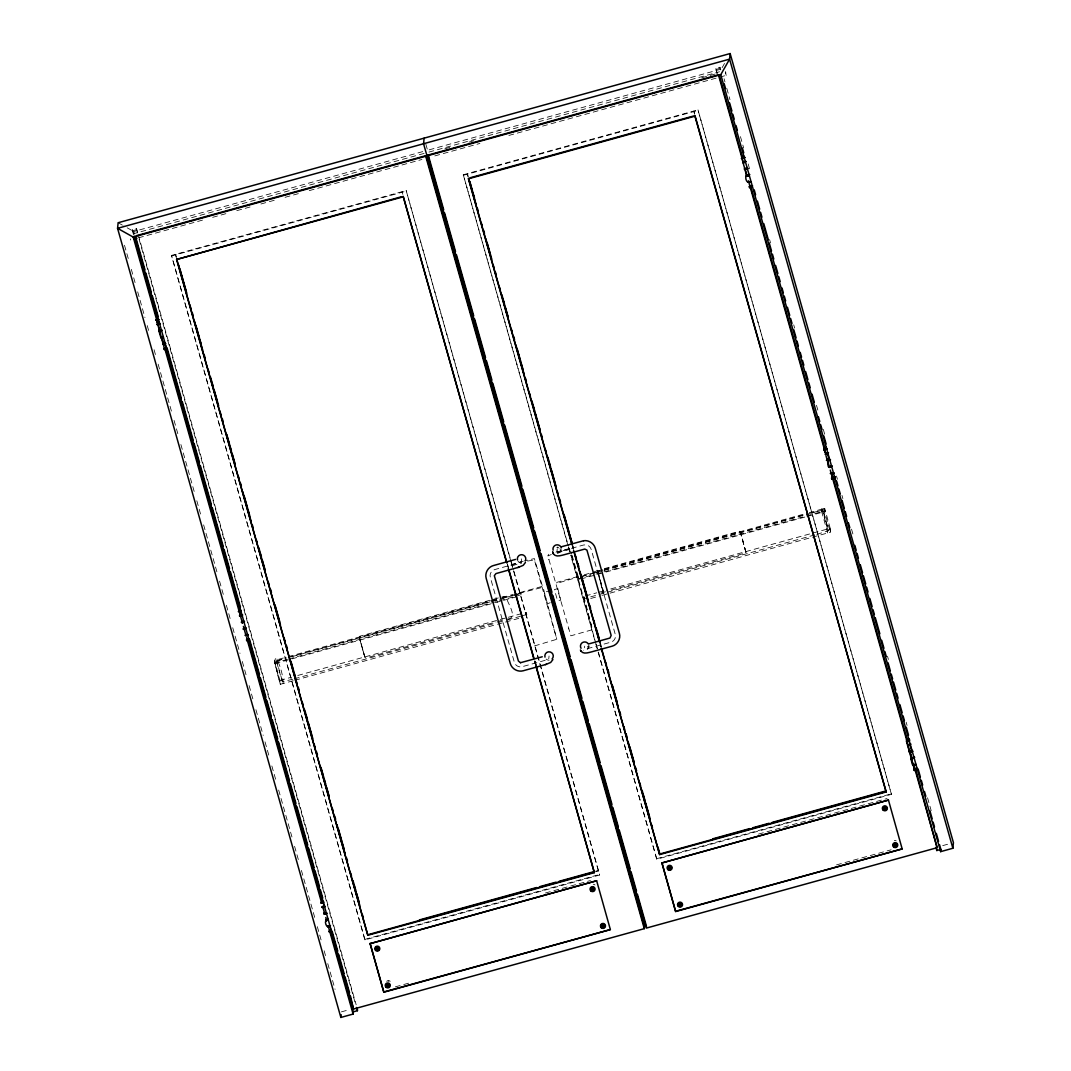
<?xml version="1.0" encoding="UTF-8"?>
<svg xmlns="http://www.w3.org/2000/svg" width="1071" height="1071" viewBox="0 0 1071 1071"><rect width="100%" height="100%" fill="white"/><g stroke="black" fill="none" stroke-linecap="round" stroke-linejoin="round"><path stroke-width="0.75" stroke-dasharray="5 3.75" d="M130.528 240.038L130.649 238.913M133.46 234.857L132.429 229.689L136.512 228.565L137.878 233.384M424.129 153.407L133.58 233.732L133.808 231.497L123.834 225.927M137.316 232.902L136.512 228.565M513.96 571.459L599.64 875.007L364.943 939.883L171.48 255.434L406.177 190.558L513.504 569.852M293.2 680.741L280.334 684.302C266.799 638.423 283.346 664.609 283.159 684.021L276.894 661.865L277.161 659.214M274.551 661.758L274.658 660.687L280.388 682.414M292.664 679.255L282.316 681.732L276.505 661.53L277.108 659.723L286.72 657.072M280.334 684.302L274.457 661.476L285.716 658.357M511.175 562.382L406.177 190.558M364.943 939.883L171.48 255.434M567.965 545.434L463.288 174.76L697.984 109.885L891.447 794.334L656.764 859.223L570.696 555.086M512.259 566.064L512.741 564.109L523.237 561.217M521.577 558.875L521.323 561.391A6.359 0.79 -15.8 0 1 515.124 563.935L494.722 569.571A6.359 6.306 5.8 0 0 490.317 577.336L514.361 662.306A6.359 6.306 5.8 0 0 522.206 666.684L542.595 661.048A6.359 0.79 -15.8 0 0 548.807 658.518L549.062 656.001M514.147 595.208L520.586 593.428L520.426 594.941L515.606 596.279M583.842 596.386L592.437 629.681L570.87 635.813L547.964 556.184L548.446 554.243M557.201 549.035L556.947 551.552A6.359 0.79 -15.8 0 0 562.985 550.695L583.387 545.059A6.359 6.306 5.8 0 1 591.219 549.436L615.276 634.42A6.359 6.306 5.8 0 1 610.872 642.172L590.469 647.821A6.359 0.79 -15.8 0 1 584.431 648.665L584.686 646.148M534.63 645.13L535.393 645.666L556.8 639.293L542.984 586.962L542.207 586.386L514.79 593.977M594.512 572.998L578.42 577.443L578.26 578.956L594.351 574.511M584.297 600.269L584.083 597.257M588.93 646.108L588.675 648.611L586.533 645.063M602.585 569.745L597.779 571.071L597.698 571.968L603.214 593.374M891.447 794.334L697.984 109.885M717.142 74.341L715.883 68.397L719.966 67.272L720.729 69.963M719.966 67.272L719.846 68.383L715.776 69.508M719.779 77.125L726.218 75.358L725.576 71.529M656.764 859.223L598.368 652.105M604.325 568.634L739.485 531.256L740.422 531.752L745.911 552.154L745.389 553.064L608.783 590.817M745.911 552.529L740.422 531.752M821.818 508.645L828.084 530.788L827.816 533.452L821.551 511.295L821.818 508.645L824.75 508.618L830.601 529.69M824.483 511.228L824.55 509.394L810.078 513.397M824.643 509.676L824.75 508.618M816.825 534.349L828.566 530.721L823.037 509.555L822.1 509.06L809.288 512.607M830.601 529.275L830.333 531.952M610.042 593.147L830.427 532.22L829.971 528.338L606.32 590.175M512.219 565.783L521.631 562.73M547.924 555.903L551.324 554.51M577.912 576.519L556.907 582.329L556.478 583.494L577.845 577.122L578.608 577.791L577.845 577.122M274.377 662.962L276.894 661.865M276.492 661.142L286.64 657.955M722.135 67.66L724.545 63.43M359.869 636.897L359.347 637.807L364.916 657.474L365.84 657.982L496.007 621.997M506.088 597.27L505.499 596.44L501.951 596.935M521.149 592.799L520.774 593.776L521.149 592.799L542.729 587.296L534.389 558.58L524.736 560.802M597.19 571.753L599.613 570.615M583.949 598.702L584.311 597.899L583.949 598.702L815.218 534.79M550.199 602.678L547.201 603.964L544.242 592.33L547.629 591.379M593.829 572.034L597.886 570.401M605.436 591.768L601.005 592.946M507.721 619.051C518.833 617.78 506.637 602.009 506.248 597.002M132.322 230.814L136.405 229.689M422.75 151.613L133.808 231.497L134.718 234.723M429.176 149.846L721.332 69.08M428.949 152.082L719.511 71.757M444.893 148.762L451.306 146.995M468.964 142.108L475.39 140.328M701.733 77.755L717.784 73.323M138.574 237.802L204.588 219.555M212.634 217.333L228.739 212.888M236.785 210.652L252.89 206.208M260.936 203.985L277.041 199.527M285.087 197.305L301.192 192.86M309.238 190.625L421.934 159.472M434.813 155.911L479.902 143.447M508.872 135.441L718.172 77.581M171.427 255.996L406.11 191.12M463.234 175.323L697.917 110.447M555.943 552.167L569.678 548.432L571.579 553.68M527.628 561.07L534.389 559.932L556.8 639.293M557.335 552.85L569.33 549.53L570.093 550.066M498.323 597.939L359.936 636.187L359.347 637.767L364.916 657.433L359.414 637.084M288.327 656.63L498.229 598.595M501.951 597.524L513.183 594.418M584.324 574.752L593.963 572.088M604.191 569.303L807.681 513.049M288.233 657.514L490.13 601.701M491.723 601.259L498.135 599.479M502.942 598.154L515.78 594.606M517.387 594.164L520.6 593.28L521.229 595.476L520.586 593.428M572.034 555.26L578.434 577.282L591.272 573.735M592.879 573.293L602.504 570.629M604.098 570.187L807.588 513.933M809.194 513.491L822.742 510.131L828.566 530.721M292.142 656.59L490.023 601.875M491.629 601.433L498.069 599.653M499.675 599.211L512.54 595.65M596.119 572.557L602.545 570.776M604.164 570.321L808.458 513.852M821.551 511.295L824.282 510.947L830.427 532.22M274.296 662.989L287.162 659.428M288.782 658.986L514 596.721M595.958 574.056L602.397 572.289M604.004 571.834L824.402 510.907M275.086 663.525L493.932 603.027M495.538 602.585L501.964 600.804M503.571 600.362L518.016 596.373M580.669 579.05L805.673 516.838M807.293 516.396L825.192 511.443L824.55 509.394M279.879 680.42L291.352 677.247M297.778 675.466L498.711 619.922M500.318 619.48L506.744 617.699M508.35 617.257L526.008 612.371C527.668 616.789 526.303 611.836 526.463 616.253L521.631 617.592M585.449 595.945L596.681 592.839M598.287 592.397L603.093 591.058M497.613 621.555L504.039 619.774M294.271 678.813L496.154 623.001M497.761 622.559L504.16 620.778M507.373 619.908L520.211 616.361M520.841 616.146L527.253 614.379M294.806 680.299L495.9 624.701M497.506 624.259L503.932 622.479M505.552 622.037L520.024 618.034M590.737 598.488L600.389 595.811M601.996 595.369L608.422 593.588M595.824 871.151L598.542 870.402M595.771 871.714L598.488 870.964M365.01 939.334L599.693 874.445M656.818 858.661L891.5 793.772M545.434 893L590.416 880.563M758.522 834.095L887.042 798.551M395.306 986.86L411.371 982.415M836.518 864.886L891.152 849.785M341.421 1011.854L349.079 1009.739M942.721 845.621L948.852 843.921M739.418 531.966L740.342 532.474L745.911 552.114M603.067 592.544L603.629 591.875L597.658 571.312M118.131 222.741L122.402 225.138M603.495 592.209L603.723 593.267L597.819 571.138M548.539 607.404L548.606 607.766M559.932 548.58L561.191 551.485L561.445 548.981A4.244 4.204 5.8 0 1 557.255 553.225M578.42 577.443L579.063 579.491L578.434 577.282M548.874 559.316L548.901 559.678M568.473 628.57L568.5 628.931M725.455 72.654L726.218 75.358M724.063 78.732L724.973 81.945M726.794 88.371L729.98 99.643M740.449 136.633L743.635 147.892M748.187 163.983L750.476 172.029M769.594 239.583L770.504 242.809M793.718 324.848L794.628 328.061M816.477 405.28L818.298 411.706M823.304 429.404L825.125 435.843M836.505 476.06L837.415 479.273M841.967 495.364L842.877 498.577M851.525 529.141L853.346 535.58M887.484 656.228L888.395 659.441M906.146 722.175L907.057 725.402M927.54 797.788L931.181 810.653M715.883 68.397L717.249 73.216M693.901 111.009L694.664 113.713M693.847 111.571L694.61 114.262M572.838 545.594L573.748 548.807M600.617 643.751L601.527 646.964M467.371 173.636L468.134 176.327M572.784 546.156L573.695 549.369M467.317 174.198L468.081 176.889M600.041 643.256L600.951 646.469M572.209 545.661L573.132 548.888M599.988 643.818L600.898 647.031M571.459 554.885L592.504 629.427M463.288 174.76L568.353 546.023M568.808 547.629L570.629 554.068M571.084 555.675L595.797 643.028M596.092 644.073L598.073 651.074M568.42 547.04L570.241 553.479M425.856 144.21L427.57 150.288M511.295 562.837L513.116 569.263M513.571 570.883L599.64 875.007M535.339 661.798L536.25 665.011M402.094 191.682L402.857 194.387M507.507 564.203L508.417 567.416M534.817 660.74L536.183 665.573M507.44 564.765L508.35 567.978M534.764 661.302L536.129 666.135M534.71 661.865L535.62 665.078M175.564 254.309L176.327 257M175.51 254.871L176.273 257.562M138.333 234.991L356.161 1004.759M139.123 239.328L355.585 1004.277M132.429 229.689L133.58 233.732M124.49 245.246L129.042 261.311M131.318 269.356L135.87 285.421M137.69 291.848L144.96 317.565M147.236 325.597L149.056 332.023M154.063 349.708L155.871 356.134M158.147 364.167L171.788 412.389M174.064 420.421L178.616 436.499M180.892 444.532L194.534 492.74M196.81 500.773L201.348 516.851M203.624 524.884L217.266 573.105M219.542 581.138L224.093 597.203M226.369 605.249L230.921 621.314M232.728 627.74L240.011 653.457M242.287 661.49L246.825 677.568M249.101 685.601L253.653 701.679M255.929 709.712L263.198 735.429M265.019 741.855L269.571 757.92M271.847 765.952L276.398 782.031M278.661 790.063L292.316 838.285M294.579 846.318L299.13 862.383M301.406 870.428L315.048 918.637M317.324 926.669L321.876 942.748M324.138 950.78L325.959 957.206M327.78 963.632L335.062 989.35M526.008 612.371L526.624 614.58M894.325 840.641A2.49 2.463 5.8 0 1 896.226 840.869M588.769 645.023A4.244 4.204 5.8 0 1 583.641 650.217M593.24 884.285A2.49 2.463 5.8 0 1 595.007 884.981M386.671 981.317A2.49 2.463 5.8 0 1 390.192 981.29M387.983 981.277A1.767 1.754 5.8 0 1 388.907 981.277M549.115 660.205A4.244 4.204 5.8 0 1 546.103 659M521.631 563.078A4.244 4.204 5.8 0 1 517.936 561.017M557.804 588.568L560.776 600.215L557.482 600.429L554.43 589.626L557.804 588.568M597.591 571.847L597.872 572.463L597.591 571.847"/><path stroke-width="1.5" d="M165.724 346.067C163.1 343.496 167.103 342.385 164.318 343.59M329.694 925.96L327.913 926.402M162.257 336.87L160.784 337.459L163.006 336.963M746.567 168.79C744.666 169.151 748.683 168.723 747.049 167.424M829.275 460.008L829.503 458.79M911.073 751.561L912.238 751.159L911.943 750.155M157.798 323.87L157.009 324.272L157.999 324.111M158.12 324.152L159.432 323.817L157.732 318.395M241.805 615.571L240.185 609.76M323.121 907.338L324.567 906.749L322.625 901.126M157.156 319.667L157.584 318.623M536.129 666.135L594.351 872.651L367.822 935.278L176.595 259.477L401.571 196.729M239.609 611.032L240.038 609.975M322.05 902.398L322.478 901.34M328.931 926.669C330.404 926.107 330.404 927.191 328.395 926.843M506.476 562.101L403.178 196.288L506.985 563.159M330.537 930.458L330.644 929.454M331.046 930.311L331.153 929.307M424.129 138.146L423.567 143.742L427.008 155.884M330.564 931.395L353.323 1011.827L353.095 1014.063L340.859 1017.45L341.14 1014.652M428.373 157.691L428.494 156.567M426.204 155.656L644.461 926.977L644.3 928.651L353.51 1009.043L350.498 996.124M353.323 1011.827L357.406 1010.703L357.513 1009.578M367.822 935.278L176.648 258.914M370.084 943.645L596.641 880.75L610.363 929.588L383.833 992.215L370.084 943.645L596.641 880.75M383.833 992.215L370.111 943.364M610.363 929.588L383.86 991.933M720.77 74.675L133.232 237.093L117.569 228.337L118.131 222.741L730.141 53.55L729.579 59.146L952.869 848.259L940.633 851.646L720.77 74.675L729.579 59.146L117.569 228.337L340.859 1017.45M694.985 115.614L886.159 791.978L659.629 854.604L601.407 648.089M661.891 862.972L888.448 800.077L902.17 848.915L675.64 911.541L661.891 862.972L888.448 800.077M742.618 160.958L741.922 156.406L742.431 158.106L744.947 157.37L742.765 158.106M743.676 157.517L743.836 155.978M748.027 174.934L749.057 174.506M675.64 911.541L661.932 862.691M749.874 185.243L750.289 186.1M825.058 452.31C821.31 443.287 828.178 451.427 823.92 449.7C826.009 449.673 828.137 448.227 824.777 449.311M826.116 448.883L826.277 447.343M830.494 466.782C828.472 468.763 827.937 466.608 827.615 461.32M832.729 477.465L832.328 476.608M832.997 473.087C830.226 474.761 835.701 472.606 832.743 473.302M833.506 472.954L834.242 473.021L832.716 473.583M907.512 743.676C907.191 734.157 904.808 743.783 909.185 740.342M908.569 740.248L908.744 738.669M910.966 751.668L911.729 751.307L910.122 745.644M902.17 848.915L675.667 911.26M915.183 768.831L914.768 767.961M939.495 844.577L940.86 849.397L936.777 850.535L936.884 849.41M742.966 161.547L718.413 74.783L427.624 155.175L646.335 928.088L937.125 847.697L915.464 768.898M940.633 851.646L940.86 849.397M952.869 848.259L953.431 842.663L730.141 53.55M159.807 330.859L159.017 331.354L160.797 337.352M241.966 621.207C240.627 623.509 243.572 622.291 241.992 622.599M324.419 912.572L323.951 914.112L326.508 913.509M827.736 452.913L826.236 453.234M910.216 744.184L909.199 744.506M831.498 465.965L832.234 465.939L830.293 466.675M913.858 764.694L912.586 764.908L913.603 764.748M829.008 459.82L826.41 460.396L827.214 459.901M910.096 751.547L908.864 751.762L909.654 751.266M525.433 562.462L523.224 565.341L518.618 567.269M552.904 659.575L550.695 662.454L546.09 664.381M593.334 889.385L591.741 889.291L593.013 888.435M896.012 845.474L894.727 845.742L894.794 844.443M156.5 319.975L164.412 348.436M158.361 319.573L156.058 320.269M161.373 337.178L162.243 337.204M163.18 343.711L163.006 343.671M165.229 343.845L164.291 343.871M164.345 348.276L166.875 347.673M239.114 611.273C244.335 610.028 236.022 612.117 240.707 610.992M243.813 628.543L244.416 628.57M245.902 628.369L243.773 629.105L245.781 628.208M245.781 634.916L247.267 634.862M248.164 635.09L245.647 635.598M248.914 639.347L246.772 639.641M742.618 158.187L741.48 158.334L743.769 157.892M741.882 158.213L742.698 157.892M744.399 157.557L743.783 156.446M746.835 168.709L747.263 168.83M748.964 181.963C746.367 183.677 744.305 175.684 747.023 175.711M745.162 169.954L746.487 175.979L748.575 175.537M747.692 182.19L749.245 181.615L748.147 181.909M751.266 181.842L749.218 182.231M749.486 186.662L750.517 186.381M321.541 902.826L323.777 902.063M323.75 902.184L320.791 903L321.889 901.247M324.406 913.938L325.41 913.804M326.267 912.813L324.7 913.59M329.346 926.348C326.227 928.677 323.737 920.19 326.99 920.123M328.355 919.735L326.374 920.364M327.445 926.669L330.497 925.826L329.667 926.161M823.92 449.7L825.928 449.097M828.244 460.316L829.878 460.115M834.764 477.171L831.431 478.161L832.703 477.679M916.04 769.058L914.38 769.38L906.374 741.052L909.373 740.369M911.461 751.186L909.881 751.36M911.448 751.788L912.479 751.36L911.742 751.44M912.586 764.908L910.872 758.844L911.916 758.429M911.434 758.656L913.108 764.761M916.066 764.48L915.17 764.935L915.906 764.507M915.41 769.098L913.871 769.527L915.236 769.005M917.204 768.67L916.187 768.71M163.943 348.477L165.376 348.276M246.37 639.949L247.829 639.628M750.343 186.274L751.146 186.327M329.266 931.141L331.608 930.592M387.193 984.811L387.126 985.976L388.438 985.882M161.4 330.765L160.797 330.993M161.48 337.633L163.461 337.004M163.368 344.26L165.309 343.938M746.942 175.256L749.031 175.269L748.214 175.59M749.794 186.474L749.031 186.836L751.253 186.341M240.386 615.771L240.828 615.879M242.97 622.438L243.706 621.997M249.155 639.24L248.338 639.481M827.16 448.896L826.236 447.812M829.396 466.621L830.708 466.501M323.147 902.358L321.568 902.625M328.087 926.428L328.677 926.469M329.266 932.131L332.104 931.449L329.507 932.024M911.849 757.987L912.894 757.933M911.702 758.509L912.934 758.148M885.128 809.087L885.208 807.574M158.401 319.519L156.366 320.082L158.709 319.533M157.946 324.406L159.378 324.272M159.659 330.47L160.074 330.578M161.252 330.189L158.869 330.832L159.874 330.39M162.966 336.896L163.354 336.548M163.194 344.233L165.59 343.617M164.773 343.43L164.345 343.322M744.733 157.531L743.783 157.892M742.712 162.685L743.247 162.805M744.787 168.709C742.109 169.794 749.432 167.745 745.911 168.294M242.113 621.836L242.528 621.943M243.987 628.463L243.184 628.784L244.175 628.623M245.406 628.262L245.808 627.914M245.794 634.996L245.045 635.357L246.491 635.036M247.227 634.795L248.057 634.46L246.812 634.541M825.152 449.258L824.309 449.579L825.58 449.365M825.165 454.05L825.687 454.171M831.672 473.583L831.939 473.837M834.269 477.479L832.542 478.054M322.706 906.682L321.956 907.03L322.692 906.869M326.427 919.828L325.624 920.15L326.615 919.989M327.86 919.628L328.262 919.279M907.592 740.623L906.762 740.945L907.512 740.918M907.606 745.416L910.203 744.84L909.185 745.014M913.108 758.322L913.924 758L913.188 758.027M914.112 764.948L915.143 765.015M240.52 611.072L238.338 611.635L239.435 609.894M163.06 337.365L162.082 337.66M245.5 628.731L244.79 628.958M828.445 459.954L829.476 459.553L828.445 459.713M156.326 319.948L156.995 318.529M158.441 319.653L156.045 320.283M240.895 611.019L239.824 611.367M247.762 635.304L247.093 635.531M322.264 902.733L323.348 902.384L321.26 902.813M156.674 319.908L157.383 319.667M158.093 319.707L156.861 320.068M157.892 324.339L157.156 324.767L158.374 324.513M159.151 324.285L160.168 323.884L159.418 323.911M161.199 337.151L162.002 336.937M161.293 337.606L162.645 337.097M166.474 347.981L165.644 348.195M744.265 162.524L745.309 162.123L744.05 162.337M749.727 181.735L750.316 181.32M750.289 181.615L748.442 182.15M751.333 181.923L750.262 182.284M240.48 615.236L239.462 615.638L240.239 615.517M241.47 615.196L242.515 614.781L241.497 614.955M240.332 615.705L239.556 616.093L241.832 615.638M240.975 615.423L241.403 614.901M241.604 615.651L242.608 615.249L241.872 615.276M242.327 621.756L241.27 622.157L243.05 621.796M243.639 628.516L244.737 628.155M247.588 634.742L246.758 634.956M831.216 466.34L831.002 466.153M832.18 473.101L832.769 472.672M832.729 472.98L831.926 473.181M322.987 902.425L321.501 902.92M322.786 907.057L321.996 907.458L323.027 907.284M324.044 907.003L325.062 906.615L324.071 906.762M326.093 919.882L327.177 919.52M326.186 920.337L327.539 919.815M909.748 745.121L908.663 745.47M913.67 757.706L914.688 757.304L913.456 757.505M913.469 758.268L910.912 758.884M745.055 161.815L746.072 161.426L743.796 161.868M827.495 453.18L828.512 452.792L827.013 452.993M834.376 477.465L835.393 477.064L833.747 477.345M377.487 949.428L377.594 947.848M742.672 157.825L743.421 157.584M243.077 621.796L244.335 621.314L242.26 622.224M825.112 449.191L824.884 447.638L824.201 449.285M826.598 449.137L825.835 449.365M325.008 913.041L324.727 913.362M162.096 337.405L160.878 337.914L161.935 337.767M745.751 168.669L746.005 168.348M243.237 622.358L244.523 621.863L243.773 621.903M244.536 628.757L243.318 629.279L244.777 628.958M325.691 913.724L326.963 913.228L326.227 913.268M327.739 920.163L325.718 920.605M910.645 751.4L911.916 750.918L911.18 750.945M164.827 343.496L163.662 343.845M747.29 168.897L745.068 169.392M748.522 175.055L749.794 174.573L748.562 174.787M748.254 175.657L747.478 175.898M245.46 628.329L244.295 628.677M248.606 639.454L247.843 639.695M826.973 453.876L825.808 454.211M520.519 662.708L518.404 661.048L494.32 575.663L495.993 573.574L518.069 567.429M833.707 477.706L832.943 477.947M515.566 559.41L493.436 565.555C488.095 566.961 484.628 573.012 486.194 578.327L510.318 663.578C511.791 668.933 517.882 672.307 523.21 670.767L545.554 664.556M323.67 906.642L324.968 906.146L323.951 906.32M324.874 913.001C321.273 914.326 328.543 912.599 326.039 912.706M327.9 919.694L326.749 920.043M329.399 926.87L330.243 926.361M914.38 764.547L915.21 764.038M914.514 769.42L917.405 768.402M827.254 453.261L827.896 452.886M909.707 744.626L910.966 744.144L909.453 744.358M517.855 567.51L518.966 567.148M545.326 664.636L546.451 664.274M160.355 330.511L161.882 329.948L161.145 329.975M829.958 467.184L831.484 466.635L830.735 466.661M158.508 323.991L158.963 323.536M323.415 906.776L324.326 906.535M906.655 740.65L907.324 738.99L908.315 740.315M908.288 740.73L909.841 740.101L908.677 739.164M743.783 162.404L745.577 161.56L744.559 161.641M744.158 162.631L743.368 162.846M751.44 185.979L752.163 185.819M750.891 186.474L750.088 186.689M750.825 187.171C746.166 188.857 755.35 186.408 750.825 187.171L824.978 449.11M825.5 453.676L827.361 453.301M828.981 460.503L830.52 459.861L829.784 459.901M248.151 640.297C243.599 641.984 252.662 639.494 248.151 640.297L321.916 900.831M909.413 744.787L910.176 744.265M913.536 757.813L912.372 758.121M542.261 656.777L520.506 662.708M136.405 235.674L425.575 155.737L644.3 928.651M133.755 239.141L136.968 238.257M470.062 177.799L693.379 116.056M176.595 259.477L403.124 196.85M158.147 319.265L157.959 318.194M741.761 157.919L742.431 156.272L743.033 157.852M741.48 158.334L743.515 157.772M159.432 323.817L160.074 323.415L159.044 323.589M240.587 610.631L240.413 609.56M238.806 611.447L240.841 610.885M561.847 546.652L583.628 540.721M589.318 643.765L609.988 638.035L611.153 635.411L586.921 550.066L584.766 549.062L564.136 554.738C560.669 555.541 555.702 557.509 553.305 553.707M323.04 901.983L322.947 901.153M912.171 758.214L910.055 752.685M419.35 919.949L536.625 887.524M539.838 886.627L555.916 882.196M559.129 881.299L594.472 871.526M712.764 838.821L749.713 828.606M752.926 827.722L768.991 823.278M772.204 822.394L886.279 790.853M367.889 934.715L594.405 872.089M659.696 854.042L886.226 791.415M831.939 478.014L832.957 477.733M745.47 168.816L744.72 169.004M747.839 175.309L749.004 174.693M160.516 331.14L159.753 331.327M826.986 453.341L826.21 453.595M826.223 453.769L827.763 453.475L825.446 454.291M827.923 460.182L827.16 460.369M240.962 615.356L240.212 615.597M831.672 473.262C827.763 474.881 833.492 469.674 832.221 477.612M909.44 744.706L907.954 745.028M908.677 745.135L909.466 744.867M323.402 906.722L322.344 907.017M330.27 930.994L328.971 931.328M246.678 635.665L245.928 635.839M744.278 162.042L743.06 162.31M742.993 162.939L744.492 162.243M163.783 343.737L163.542 343.791M164.532 343.871L165.603 343.604M834.443 477.278L833.84 477.693L834.871 477.171M914.902 765.002L914.192 765.109M747.223 175.898L745.978 176.113M329.573 926.495L330.256 926.361M157.892 319.546L158.736 319.332M747.33 168.535L748.08 168.508L745.657 169.245M161.333 330.537L162.069 330.511L159.057 331.394M912.224 751.253L912.974 751.226L909.962 752.11M752.511 185.671L751.387 186.207L752.418 185.819M832.769 477.934L831.966 478.041M583.601 540.721C588.622 539.931 593.896 543.251 595.262 548.178L619.386 633.416C620.952 638.731 617.485 644.782 612.143 646.188L591.62 651.864C588.14 652.667 583.186 654.622 580.79 650.82M829.998 459.981L827.508 460.758M557.268 547.509L558.125 547.589M552.716 551.605L552.931 552.837M580.415 649.963L580.843 650.967M552.864 552.69L553.372 553.841M724.183 83.699L725.549 88.518M729.646 103.003L731.921 111.036M732.832 114.262L734.197 119.082M736.018 125.521L737.384 130.341M742.39 148.039L743.756 152.858M754.225 189.862L755.591 194.694M757.411 201.12L759.687 209.166M760.597 212.379L761.963 217.212M763.784 223.638L768.335 239.73M769.246 242.943L771.522 250.989M772.432 254.202L773.798 259.035M775.618 265.474L777.894 273.507M778.804 276.733L780.17 281.553M781.991 287.992L783.356 292.811M784.267 296.038L785.632 300.857M787.453 307.297L789.729 315.343M790.639 318.556L792.005 323.375M793.825 329.814L796.101 337.86M797.011 341.073L798.377 345.906M800.198 352.332L801.563 357.165M802.474 360.378L803.839 365.198M805.66 371.637L807.936 379.683M808.846 382.896L810.212 387.729M812.032 394.155L814.308 402.201M818.405 416.686L819.77 421.505M820.681 424.718L822.046 429.551M823.867 435.977L826.143 444.023M836.612 481.026L837.977 485.846M838.888 489.072L840.253 493.892M842.074 500.331L844.35 508.377M845.26 511.59L846.625 516.409M848.446 522.849L849.812 527.682M854.819 545.367L856.184 550.199M857.095 553.412L858.46 558.245M860.281 564.671L862.557 572.717M863.467 575.93L865.743 583.976M866.653 587.189L868.019 592.022M869.839 598.461L872.129 606.494M873.039 609.72L874.405 614.54M875.315 617.753L879.867 633.845M881.687 640.284L883.963 648.316M884.874 651.543L886.239 656.362M888.06 662.802L890.336 670.848M891.246 674.061L892.612 678.88M893.522 682.107L895.798 690.152M896.708 693.365L898.074 698.185M899.894 704.624L902.17 712.67M903.081 715.883L904.446 720.716M906.267 727.142L908.543 735.188M918.101 768.965L920.377 777.01M921.288 780.237L922.653 785.056M924.474 791.496L925.839 796.315M929.936 810.801L932.212 818.833M933.122 822.059L934.488 826.879M936.308 833.318L938.584 841.364M827.669 454.278L829.275 459.941M719.029 74.702L742.685 158.267M833.171 478.041L907.284 739.967M745.242 169.593L747.063 176.019M748.415 180.838L825.272 452.404M827.08 458.83L829.356 466.862M830.266 470.075L907.565 743.247M908.355 746.808L909.64 751.36M910.296 752.9L912.117 759.326M913.483 764.145L937.125 847.697M825.915 455.456L827.2 460.008M913.376 764.426L914.674 768.978M743.461 164.091L744.747 168.642M935.867 847.322L936.777 850.535M886.159 791.978L694.932 116.177L468.402 178.803L571.753 544.055M469.941 181.95L474.493 198.041M477.224 207.694L478.135 210.907M483.597 230.225L484.507 233.438M487.238 243.09L491.79 259.182M495.431 272.061L496.342 275.274M501.817 294.579L504.548 304.231M505.458 307.457L508.19 317.11M513.652 336.414L514.562 339.641M517.293 349.293L522.755 368.598M525.486 378.25L526.397 381.477M531.859 400.782L534.59 410.434M535.5 413.647L540.052 429.739M541.417 434.572L542.341 437.785M547.803 457.103L550.534 466.755M551.445 469.968L555.996 486.06M559.638 498.939L560.548 502.152M564.189 515.017L568.741 531.109M569.652 534.335L572.383 543.988M577.845 563.292L578.755 566.519M581.486 576.171L586.962 595.476M589.693 605.128L590.603 608.341M596.065 627.66L598.796 637.312M607.9 669.495L608.81 672.708M612.451 685.587L617.003 701.679M619.734 711.331L620.645 714.544M626.107 733.849L627.017 737.076M629.761 746.728L634.313 762.82M635.679 767.639L636.589 770.866M642.051 790.17L644.782 799.823M645.693 803.049L650.244 819.128M469.433 180.905L472.164 190.558M473.074 193.771L475.805 203.423M481.267 222.741L482.178 225.954M485.819 238.82L490.371 254.911M493.102 264.577L494.012 267.79M499.474 287.095L500.385 290.321M503.116 299.974L507.667 316.065M511.322 328.931L512.233 332.157M515.874 345.023L520.426 361.114M521.336 364.327L524.067 373.98M529.529 393.298L530.44 396.511M533.171 406.163L536.357 417.436M537.267 420.649L539.998 430.301M545.46 449.606L546.371 452.832M549.102 462.485L554.577 481.789M557.308 491.442L558.219 494.668M563.681 513.973L566.412 523.625M567.322 526.852L571.874 542.93M575.515 555.809L576.426 559.022M580.067 571.901L584.619 587.992M585.529 591.205L588.26 600.858M593.722 620.176L594.633 623.389M597.377 633.041L600.108 642.694M605.57 662.012L606.481 665.225M611.943 684.53L614.674 694.182M615.584 697.408L618.315 707.061M623.777 726.366L624.688 729.592M628.329 742.457L630.605 750.503M631.515 753.716L634.246 763.382M639.722 782.687L640.632 785.9M643.363 795.552L648.825 814.87M651.556 824.523L652.467 827.736M657.929 847.041L659.749 853.48M468.455 178.241L572.275 545.099M574.096 551.538L599.586 641.649M573.587 550.494L599.532 642.212M601.353 648.651L659.629 854.604M428.253 155.094L443.702 209.729M444.612 212.942L455.523 251.511M456.433 254.724L473.717 315.784M474.627 318.997L485.538 357.567M486.448 360.78L491.91 380.058M492.821 383.284L503.731 421.84M504.642 425.053L521.912 486.114M522.822 489.34L533.733 527.896M534.643 531.109L540.105 550.4M541.016 553.613L551.926 592.169M552.837 595.396L570.12 656.456M571.03 659.669L581.941 698.225M582.852 701.451L588.3 720.729M589.211 723.942L600.121 762.512M601.032 765.725L611.943 804.294M612.853 807.507L618.315 826.785M619.225 829.998L630.136 868.568M631.047 871.781L636.509 891.059M637.419 894.272L646.509 926.415M508.805 569.585L533.853 658.089M508.297 568.54L533.8 658.652M536.076 666.698L594.351 872.651M179.955 269.062L186.782 293.2M192.245 312.504L193.155 315.717M195.886 325.37L201.348 344.688M204.079 354.34L204.989 357.553M210.452 376.858L213.196 386.524M214.106 389.737L218.658 405.829M222.299 418.694L223.21 421.92M226.851 434.786L231.403 450.878M232.313 454.104L235.044 463.756M240.506 483.061L241.417 486.274M244.148 495.94L249.61 515.245M252.341 524.897L253.251 528.11M258.727 547.428L261.458 557.081M262.368 560.294L265.099 569.946M270.561 589.264L271.472 592.477M275.113 605.343L279.665 621.434M286.493 645.572L287.403 648.798M291.044 661.664L295.596 677.756M298.34 687.408L299.251 690.634M304.713 709.939L307.444 719.592M308.354 722.805L312.906 738.896M316.547 751.775L317.458 754.988M321.099 767.867L325.651 783.959M326.561 787.172L329.292 796.824M334.754 816.129L335.665 819.355M338.396 829.008L343.871 848.312M346.602 857.965L347.513 861.191M352.975 880.496L355.706 890.148M356.616 893.375L358.892 901.421M178.536 264.791L186.274 292.142M189.915 305.021L190.825 308.234M194.467 321.113L199.019 337.191M199.929 340.417L202.66 350.07M208.122 369.375L209.032 372.601M211.763 382.253L217.226 401.558M219.957 411.21L220.867 414.437M226.342 433.742L229.074 443.394M229.984 446.607L234.536 462.699M238.177 475.578L239.087 478.791M242.729 491.669L247.281 507.761M248.191 510.974L250.922 520.626M256.384 539.931L257.294 543.158M260.025 552.81L264.591 568.902M268.232 581.767L269.142 584.994M274.604 604.298L280.522 625.223M284.163 638.088L285.073 641.301M290.536 660.62L293.267 670.272M294.177 673.485L296.908 683.137M302.37 702.456L303.28 705.669M306.011 715.321L311.487 734.639M314.218 744.291L315.128 747.504M320.59 766.809L323.322 776.462M324.232 779.688L328.784 795.78M332.425 808.645L333.335 811.872M336.977 824.737L341.529 840.829M342.439 844.042L345.17 853.707M350.632 873.012L351.556 876.225M354.287 885.878L359.749 905.196M362.48 914.848L363.39 918.061M356.496 1007.49L357.406 1010.703M135.87 237.655L144.973 269.798M145.87 273.011L151.332 292.289M152.243 295.502L158.16 316.4M167.25 348.53L181.347 398.345M182.257 401.558L193.168 440.127M194.079 443.34L199.527 462.618M200.438 465.845L211.348 504.401M212.259 507.614L223.183 546.183M224.08 549.396L229.542 568.674M230.452 571.901L240.453 607.244M249.556 639.387L259.557 674.73M260.467 677.956L265.916 697.234M266.826 700.447L271.378 716.512M272.288 719.725L277.737 739.017M278.647 742.23L289.558 780.786M290.469 784.012L295.931 803.29M296.841 806.503L307.752 845.073M308.662 848.286L314.124 867.564M315.035 870.777L319.573 886.842M320.483 890.068L322.759 898.1M332.305 931.837L337.767 951.128M338.677 954.341L344.126 973.619M345.036 976.832L349.588 992.897M134.799 236.129L353.51 1009.043M134.491 236.959L156.794 315.784M165.898 347.955L239.181 606.936M248.74 640.726L322.036 899.707M331.14 931.89L344.34 978.533M133.915 236.463L157.129 318.502M165.777 349.066L239.529 609.667M133.232 237.093L157.825 323.964M158.736 327.177L160.101 332.01M161.467 336.829L163.287 343.269M164.653 348.088L242.488 623.175M243.398 626.388L245.674 634.434M246.584 637.647L321.688 903.067M322.599 906.294L324.874 914.326M325.785 917.552L326.695 920.765M328.061 925.585L353.095 1014.063M553.131 550.159A4.244 4.204 5.8 0 1 556.063 544.978A4.244 4.204 5.8 0 1 561.284 547.897M581.044 648.29A4.244 4.204 5.8 0 1 582.53 642.533A4.244 4.204 5.8 0 1 588.34 644.006M517.494 559.999A4.244 4.204 5.8 0 1 522.086 554.711A4.244 4.204 5.8 0 1 525.272 560.936M544.978 657.125A4.244 4.204 5.8 0 1 550.106 651.931A4.244 4.204 5.8 0 1 552.087 658.946M668.813 867.671C670.085 870.723 671.075 865.261 668.813 867.671M679.228 904.473C680.5 907.525 681.491 902.063 679.228 904.473M602.183 925.665C603.013 928.865 604.767 923.604 602.183 925.665M164.211 349.494L167.21 348.718L164.211 349.494M831.765 479.098L834.778 478.322L831.765 479.098M914.219 770.464L917.218 769.688L914.219 770.464M378.906 948.009L377.661 948.397A8.434 1.044 -15.8 0 1 376.872 948.625L375.6 948.919L377.005 949.093A8.434 1.044 -15.8 0 0 377.755 948.893C383.244 946.884 369.656 951.102 378.906 948.009M594.124 888.515L592.892 888.903A8.434 1.044 -15.8 0 1 592.102 889.117L590.831 889.425L592.236 889.599A8.434 1.044 -15.8 0 0 592.973 889.385C598.475 887.39 584.886 891.594 594.124 888.515M671.196 867.202L669.964 867.59A8.434 1.044 -15.8 0 1 669.174 867.818L667.902 868.112L669.308 868.286A8.434 1.044 -15.8 0 0 670.044 868.086C675.547 866.078 661.958 870.295 671.196 867.202M886.427 807.708L885.141 808.11A8.434 1.044 -15.8 0 1 884.392 808.31L883.12 808.618L884.526 808.792A8.434 1.044 -15.8 0 0 885.275 808.578C890.764 806.583 877.176 810.787 886.427 807.708M389.309 984.811L388.077 985.2A8.434 1.044 -15.8 0 1 387.287 985.427L386.015 985.722L387.421 985.896A8.434 1.044 -15.8 0 0 388.171 985.695C393.659 983.687 380.071 987.904 389.309 984.811M604.539 925.317L603.294 925.705A8.434 1.044 -15.8 0 1 602.518 925.92L601.246 926.228L602.652 926.402A8.434 1.044 -15.8 0 0 603.388 926.187C608.89 924.193 595.302 928.396 604.539 925.317M681.611 904.004L680.326 904.406A8.434 1.044 -15.8 0 1 679.59 904.62L678.318 904.915L679.724 905.089A8.434 1.044 -15.8 0 0 680.46 904.888C685.962 902.88 672.374 907.097 681.611 904.004M896.842 844.51L895.597 844.899A8.434 1.044 -15.8 0 1 894.807 845.113L893.535 845.421L894.941 845.595A8.434 1.044 -15.8 0 0 895.691 845.38C901.18 843.386 887.591 847.589 896.842 844.51M883.106 810.078A2.49 2.463 5.8 0 0 887.27 808.94A2.49 2.463 5.8 0 0 884.177 805.941A2.49 2.463 5.8 0 0 883.106 810.078M883.602 809.649A1.767 1.754 5.8 0 0 886.56 808.833A1.767 1.754 5.8 0 0 884.365 806.704A1.767 1.754 5.8 0 0 883.602 809.649M667.889 869.585A2.49 2.463 5.8 0 0 672.039 868.434A2.49 2.463 5.8 0 0 668.947 865.435A2.49 2.463 5.8 0 0 667.889 869.585M668.384 869.143A1.767 1.754 5.8 0 0 671.33 868.327A1.767 1.754 5.8 0 0 669.134 866.198A1.767 1.754 5.8 0 0 668.384 869.143M893.522 846.88A2.49 2.463 5.8 0 0 897.672 845.742A2.49 2.463 5.8 0 0 894.593 842.743A2.49 2.463 5.8 0 0 893.522 846.88M894.017 846.451A1.767 1.754 5.8 0 0 896.976 845.635A1.767 1.754 5.8 0 0 894.78 843.506A1.767 1.754 5.8 0 0 894.017 846.451M678.304 906.387A2.49 2.463 5.8 0 0 682.455 905.236A2.49 2.463 5.8 0 0 679.362 902.237A2.49 2.463 5.8 0 0 678.304 906.387M678.786 905.946A1.767 1.754 5.8 0 0 681.745 905.129A1.767 1.754 5.8 0 0 679.55 903A1.767 1.754 5.8 0 0 678.786 905.946M375.586 950.392A2.49 2.463 5.8 0 0 379.736 949.241A2.49 2.463 5.8 0 0 376.657 946.242A2.49 2.463 5.8 0 0 375.586 950.392M376.082 949.95A1.767 1.754 5.8 0 0 379.04 949.134A1.767 1.754 5.8 0 0 376.845 947.005A1.767 1.754 5.8 0 0 376.082 949.95M590.804 890.885A2.49 2.463 5.8 0 0 594.967 889.747A2.49 2.463 5.8 0 0 591.875 886.748A2.49 2.463 5.8 0 0 590.804 890.885M591.299 890.456A1.767 1.754 5.8 0 0 594.258 889.64A1.767 1.754 5.8 0 0 592.062 887.511A1.767 1.754 5.8 0 0 591.299 890.456M386.002 987.194A2.49 2.463 5.8 0 0 390.152 986.043A2.49 2.463 5.8 0 0 387.073 983.044A2.49 2.463 5.8 0 0 386.002 987.194M386.497 986.752A1.767 1.754 5.8 0 0 389.456 985.936A1.767 1.754 5.8 0 0 387.26 983.807A1.767 1.754 5.8 0 0 386.497 986.752M601.219 927.687A2.49 2.463 5.8 0 0 605.383 926.549A2.49 2.463 5.8 0 0 602.29 923.55A2.49 2.463 5.8 0 0 601.219 927.687M601.715 927.258A1.767 1.754 5.8 0 0 604.673 926.442A1.767 1.754 5.8 0 0 602.478 924.313A1.767 1.754 5.8 0 0 601.715 927.258"/></g></svg>
